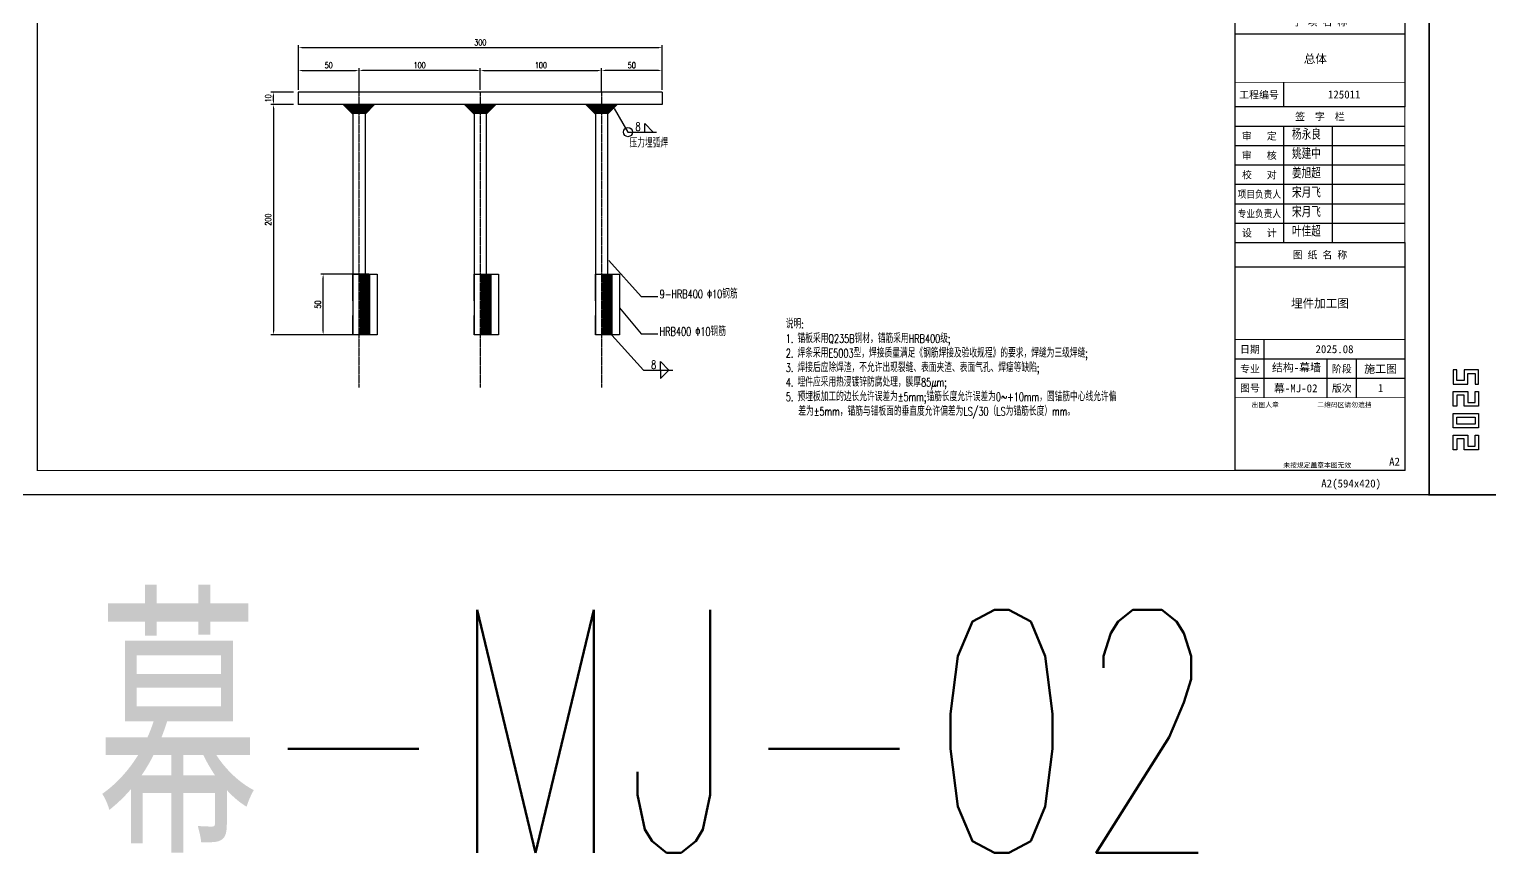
# Model space of a CAD drawing. Extents: x -104256 to -27901, y -155913 to -111823.
# Drawn here: x -88206 to -87001, y -149984 to -149305 of the extents above; entities that cross this region are included whole.
import ezdxf
from ezdxf.enums import TextEntityAlignment as Align

# ---------------------------------------------------------------- set-up
doc = ezdxf.new("R2010")
doc.units = 0
doc.linetypes.add('CENTER', pattern=[2, 1.25, -0.25, 0.25, -0.25])
for name, color, linetype in [('!ZN1-填充-8', 8, 'Continuous'), ('!ZN1-文字-7', 7, 'Continuous'), ('!ZN1-标注-173', 173, 'Continuous'), ('0-cxFrame', 155, 'Continuous'), ('2钢材断面', 2, 'Continuous'), ('40钢材投影', 40, 'Continuous'), ('ALT_CEN-0-30', 1, 'CENTER'), ('qianming', 155, 'Continuous')]:
    doc.layers.add(name, color=color, linetype=linetype)
doc.layers.add('0-cxText', color=131, linetype='Continuous', lineweight=25)
doc.styles.add('BZHZ', font='bzxw', dxfattribs={"width": 0.8, "bigfont": 'bzhz'})
doc.styles.add('cx_biaoti', font='')
doc.styles.add('cx_tuming', font='simhei.ttf')
doc.styles.add('cx_tuqian1', font='')
doc.styles.add('ZNDimTStyle', font='ROMANS.shx', dxfattribs={"width": 0.7, "bigfont": 'CHINESE.shx'})
doc.styles.add('ZNTextStyle', font='ROMANS.shx', dxfattribs={"width": 0.7, "bigfont": 'CHINESE.shx'})
doc.styles.add('黑体', font='simhei.ttf', dxfattribs={"height": 12})
doc.styles.get('cx_biaoti').set_extended_font_data('SimSun')
doc.styles.get('cx_tuqian1').set_extended_font_data('SimSun')
doc.dimstyles.new('ZN机械-2', dxfattribs={"dimscale": 2, "dimtxt": 2.5, "dimasz": 1.5, "dimexe": 1, "dimexo": 2, "dimgap": 0.9, "dimtad": 1, "dimdec": 0, "dimzin": 0, "dimdsep": 46, "dimtxsty": 'ZNDimTStyle', "dimcen": 2.5, "dimdle": 1, "dimclrd": 173, "dimclre": 173, "dimclrt": 7, "dimazin": 2, "dimtfac": 1, "dimtdec": 4, "dimtix": 1, "dimtmove": 2, "dimatfit": 3, "dimfxl": 0, "dimfrac": 2, "dimtolj": 1, "dimtzin": 0, "dimarcsym": 0})

# ---------------------------------------------------------------- blocks, each defined once
blk = doc.blocks.new('zjcx_lan_qianzi(Dragon)')
for p, q in [((-7000, 4800), (0, 4800)), ((-5000, 4800), (-5000, 0)), ((-3000, 4800), (-3000, 0)), ((-7000, 4000), (0, 4000)), ((-7000, 3200), (0, 3200)), ((-7000, 2400), (0, 2400)), ((-7000, 1600), (0, 1600)), ((-7000, 800), (0, 800))]:
    blk.add_line(p, q)
at = {"const_width": 30}
blk.add_lwpolyline([(-7000, 5600), (0, 5600)], dxfattribs=at)
blk.add_lwpolyline([(-7000, 5600), (0, 5600), (0, 0), (-7000, 0)], close=True, dxfattribs=at)
at = {"style": 'cx_biaoti'}
for s, p in [('签  字  栏', (-3500, 5200)), ('审   定', (-6000, 4400)), ('审   核', (-6000, 3600)), ('校   对', (-6000, 2800)), ('设   计', (-6000, 400))]:
    blk.add_text(s, height=300, dxfattribs=at).set_placement(p, align=Align.MIDDLE)
at = {"style": 'cx_biaoti', "width": 0.85}
for s, p in [('项目负责人', (-6000, 2000)), ('专业负责人', (-6000, 1200))]:
    blk.add_text(s, height=300, dxfattribs=at).set_placement(p, align=Align.MIDDLE)
blk = doc.blocks.new('T-签字(Dragon)')
at = {"layer": '0-cxFrame'}
blk.add_blockref('zjcx_lan_qianzi(Dragon)', (0, 0), dxfattribs=at)
at = {"layer": 'qianming', "style": 'BZHZ', "width": 0.8}
for s, p in [('杨永良', (-4058, 4489)), ('姚建中', (-4058, 3689)), ('姜旭超', (-4058, 2889)), ('宋月飞', (-4058, 2089)), ('宋月飞', (-4058, 1289)), ('叶佳超', (-4058, 489))]:
    blk.add_text(s, height=450, dxfattribs=at).set_placement(p, align=Align.MIDDLE)
blk = doc.blocks.new('zjcx_lan_tuming(Dragon)')
for p, q in [((-7000, 8400), (0, 8400)), ((-5800, 3000), (-5800, 5400)), ((-7000, 4600), (0, 4600)), ((-3200, 3000), (-3200, 4600)), ((-2000, 3000), (-2000, 4600)), ((-7000, 3800), (0, 3800))]:
    blk.add_line(p, q)
at = {"const_width": 30}
for points in [[(-7000, 9400), (0, 9400)], [(-7000, 5400), (0, 5400)], [(-7000, 3000), (0, 3000)], [(-7000, 0), (0, 0)]]:
    blk.add_lwpolyline(points, dxfattribs=at)
blk.add_lwpolyline([(-7000, 9400), (0, 9400), (0, 0), (-7000, 0)], close=True)
at = {"style": 'cx_biaoti'}
for s, p in [('图 纸 名 称', (-3500, 8900)), ('日期', (-6388, 5000)), ('专业', (-6388, 4200)), ('阶段', (-2600, 4200)), ('图号', (-6388, 3400)), ('版次', (-2600, 3400))]:
    blk.add_text(s, height=300, dxfattribs=at).set_placement(p, align=Align.MIDDLE)
for s, p in [('出图人章', (-6316, 2607)), ('二维码区请勿遮挡', (-3609, 2607)), ('未按规定盖章本图无效', (-5013, 120))]:
    blk.add_text(s, height=200, dxfattribs=at).set_placement(p)
blk = doc.blocks.new('T-图签(Dragon)')
blk.add_blockref('zjcx_lan_tuming(Dragon)', (0, 0))
at = {"color": 3, "style": 'cx_biaoti'}
for s, p in [('2025.08', (-2900, 5000)), ('结构-幕墙 ', (-4356, 4254)), ('施工图', (-1000, 4200))]:
    blk.add_text(s, height=330, dxfattribs=at).set_placement(p, align=Align.MIDDLE)
blk = doc.blocks.new('zjcx_lan_xiangmu(Dragon)')
for p, q in [((-7000, 9000), (0, 9000)), ((-7000, 6000), (0, 6000)), ((-7000, 3000), (0, 3000)), ((-5000, 1000), (-5000, 0))]:
    blk.add_line(p, q)
at = {"const_width": 30}
for points in [[(-7000, 10000), (0, 10000)], [(-7000, 7000), (0, 7000)], [(-7000, 7000), (0, 7000)], [(-7000, 4000), (0, 4000)], [(-7000, 4000), (0, 4000)], [(-7000, 1000), (0, 1000)], [(-7000, 0), (0, 0)]]:
    blk.add_lwpolyline(points, dxfattribs=at)
blk.add_lwpolyline([(-7000, 10000), (0, 10000), (0, 0), (-7000, 0)], close=True)
at = {"style": 'cx_biaoti'}
for s, p in [('建 设 单 位', (-3500, 9500)), ('项 目 名 称', (-3500, 6500)), ('子 项 名 称', (-3500, 3500)), ('工程编号', (-6013, 500))]:
    blk.add_text(s, height=300, dxfattribs=at).set_placement(p, align=Align.MIDDLE)
blk = doc.blocks.new('T-项目(Dragon)')
blk.add_blockref('zjcx_lan_xiangmu(Dragon)', (0, 0))
at = {"color": 3, "style": 'cx_tuming'}
for s, height, p in [('嘉兴世赫建达智能装备有限公司', 330, (-6816, 7901)), ('年产500套智能装备建设项目 ', 350, (-6638, 4859)), ('总体', 350, (-4167, 1792))]:
    blk.add_text(s, height=height, dxfattribs=at).set_placement(p)
blk = doc.blocks.new('zjcx_T2(Dragon)')
at = {"layer": '0-cxFrame', "const_width": 50}
blk.add_lwpolyline([(-7000, 40000), (0, 40000), (0, 0), (-7000, 0)], close=True, dxfattribs=at)
at = {"layer": '0-cxFrame'}
for name, p in [('T-项目(Dragon)', (0, 15000)), ('T-签字(Dragon)', (0, 9400)), ('T-图签(Dragon)', (0, 0))]:
    blk.add_blockref(name, p, dxfattribs=at)
blk = doc.blocks.new('TK22.A2 L(Dragon)')
at = {"layer": '0-cxFrame', "color": 7, "const_width": 0.5}
blk.add_lwpolyline([(0, 0), (-594, 0), (-594, 420), (0, 420)], close=True, dxfattribs=at)
at = {"layer": '0-cxFrame', "const_width": 0.5}
for points in [[(-80, 10), (-574, 10), (-574, 410), (-80, 410)], [(-10, 10), (-80, 10), (-80, 410), (-10, 410)]]:
    blk.add_lwpolyline(points, close=True, dxfattribs=at)
at = {"layer": 'Defpoints', "color": 2}
for points in [[(-586.37, 34.37), (-587.37, 34.37), (-587.37, 30.37), (-583.37, 30.37), (-583.37, 33.37), (-581.37, 33.37), (-581.37, 30.37), (-580.37, 30.37), (-580.37, 34.37), (-584.37, 34.37), (-584.37, 31.37), (-586.37, 31.37), (-586.37, 34.37)], [(-586.37, 24.37), (-587.37, 24.37), (-587.37, 28.37), (-583.37, 28.37), (-583.37, 25.37), (-581.37, 25.37), (-581.37, 28.37), (-580.37, 28.37), (-580.37, 24.37), (-584.37, 24.37), (-584.37, 27.37), (-586.37, 27.37), (-586.37, 24.37)], [(-586.37, 12.37), (-587.37, 12.37), (-587.37, 16.37), (-583.37, 16.37), (-583.37, 13.37), (-581.37, 13.37), (-581.37, 16.37), (-580.37, 16.37), (-580.37, 12.37), (-584.37, 12.37), (-584.37, 15.37), (-586.37, 15.37), (-586.37, 12.37)]]:
    blk.add_lwpolyline(points, dxfattribs=at)
for points in [[(-587.37, 18.37), (-587.37, 22.37), (-580.37, 22.37), (-580.37, 18.37)], [(-586.37, 19.37), (-586.37, 21.37), (-581.37, 21.37), (-581.37, 19.37)]]:
    blk.add_lwpolyline(points, close=True, dxfattribs=at)
at = {"layer": '0-cxFrame', "xscale": 0.01, "yscale": 0.01, "zscale": 0.01}
blk.add_blockref('zjcx_T2(Dragon)', (-10, 10), dxfattribs=at)
at = {"style": '黑体', "flags": 4}
blk.add_attdef('图幅', text='', height=3.3, dxfattribs=at).set_placement((-40, 3), align=Align.RIGHT)
at = {"layer": '0-cxFrame', "style": '黑体'}
blk.add_text('(594x420)', height=3.3, dxfattribs=at).set_placement((-40, 3))
at = {"layer": '0-cxText', "flags": 4}
for tag, height, style, p in [('建设单位', 3.5, 'cx_tuming', (-45, 240)), ('项目名称', 3.5, 'cx_tuming', (-45, 210)), ('子项名称', 3.5, 'cx_tuming', (-45, 180)), ('工程编号', 3.3, 'cx_tuqian1', (-35, 165)), ('图名1', 3.5, 'cx_tuming', (-45, 87)), ('图名2', 3.5, 'cx_tuming', (-45, 79)), ('图名3', 3.5, 'cx_tuming', (-45, 71)), ('出图日期', 3.3, 'cx_tuqian1', (-39, 60)), ('专业', 3.3, 'cx_tuqian1', (-55, 52)), ('图号', 3.3, 'cx_tuqian1', (-55, 44)), ('版次', 3.3, 'cx_tuqian1', (-20, 44))]:
    blk.add_attdef(tag, text='', height=height, dxfattribs=dict(at, style=style)).set_placement(p, align=Align.MIDDLE)
at = {"layer": 'Defpoints', "color": 6, "flags": 4}
for tag, height, style, p in [('tufu', 3.3, '黑体', (-12, 12)), ('dwfname', 4, 'cx_tuqian1', (-80, 3))]:
    blk.add_attdef(tag, text='', height=height, dxfattribs=dict(at, style=style)).set_placement(p, align=Align.RIGHT)
blk = doc.blocks.new('*D55')
at = {"layer": '!ZN1-标注-173', "color": 173, "lineweight": -2, "transparency": 16777216}
for p, q in [((-87934, -149354.6), (-87934, -149336.6)), ((-87837, -149338.6), (-87931, -149338.6)), ((-87834, -149354.6), (-87834, -149336.6))]:
    blk.add_line(p, q, dxfattribs=at)
at = {"layer": '!ZN1-标注-173', "color": 173, "transparency": 16777216}
for points in [[(-87931, -149338.1), (-87931, -149339.1), (-87934, -149338.6)], [(-87837, -149338.1), (-87837, -149339.1), (-87834, -149338.6)]]:
    blk.add_solid(points, dxfattribs=at)
at = {"layer": 'Defpoints', "color": 0, "transparency": 16777216}
for p in [(-87934, -149338.6), (-87934, -149358.6), (-87834, -149358.6)]:
    blk.add_point(p, dxfattribs=at)
at = {"layer": '!ZN1-标注-173', "color": 7, "transparency": 16777216, "insert": (-87884, -149334.3), "char_height": 5, "attachment_point": 5, "style": 'ZNDimTStyle'}
blk.add_mtext('\\A1;100', dxfattribs=at)
blk = doc.blocks.new('*D175')
at = {"layer": '!ZN1-标注-173', "color": 173, "lineweight": -2, "transparency": 16777216}
for p, q in [((-87988, -149366.6), (-88006.6, -149366.6)), ((-88004.6, -149369.6), (-88004.6, -149553.6)), ((-87938, -149556.6), (-88006.6, -149556.6))]:
    blk.add_line(p, q, dxfattribs=at)
at = {"layer": '!ZN1-标注-173', "color": 173, "transparency": 16777216}
for points in [[(-88005.1, -149369.6), (-88004.1, -149369.6), (-88004.6, -149366.6)], [(-88005.1, -149553.6), (-88004.1, -149553.6), (-88004.6, -149556.6)]]:
    blk.add_solid(points, dxfattribs=at)
at = {"layer": 'Defpoints', "color": 0, "transparency": 16777216}
for p in [(-87984, -149366.6), (-88004.6, -149556.6), (-87934, -149556.6)]:
    blk.add_point(p, dxfattribs=at)
at = {"layer": '!ZN1-标注-173', "color": 7, "transparency": 16777216, "insert": (-88008.9, -149461.6), "char_height": 5, "attachment_point": 5, "rotation": 90, "style": 'ZNDimTStyle'}
blk.add_mtext('\\A1;200', dxfattribs=at)
blk = doc.blocks.new('*D60')
at = {"layer": '!ZN1-标注-173', "color": 173, "lineweight": -2, "transparency": 16777216}
for p, q in [((-87834, -149354.6), (-87834, -149336.6)), ((-87831, -149338.6), (-87737, -149338.6)), ((-87734, -149354.6), (-87734, -149336.6))]:
    blk.add_line(p, q, dxfattribs=at)
at = {"layer": '!ZN1-标注-173', "color": 173, "transparency": 16777216}
for points in [[(-87831, -149338.1), (-87831, -149339.1), (-87834, -149338.6)], [(-87737, -149338.1), (-87737, -149339.1), (-87734, -149338.6)]]:
    blk.add_solid(points, dxfattribs=at)
at = {"layer": 'Defpoints', "color": 0, "transparency": 16777216}
for p in [(-87734, -149338.6), (-87834, -149358.6), (-87734, -149358.6)]:
    blk.add_point(p, dxfattribs=at)
at = {"layer": '!ZN1-标注-173', "color": 7, "transparency": 16777216, "insert": (-87784, -149334.3), "char_height": 5, "attachment_point": 5, "style": 'ZNDimTStyle'}
blk.add_mtext('\\A1;100', dxfattribs=at)
blk = doc.blocks.new('*D64')
at = {"layer": '!ZN1-标注-173', "color": 173, "lineweight": -2, "transparency": 16777216}
for p, q in [((-87734, -149356.6), (-87734, -149336.6)), ((-87687, -149338.6), (-87731, -149338.6)), ((-87684, -149354.6), (-87684, -149336.6))]:
    blk.add_line(p, q, dxfattribs=at)
at = {"layer": '!ZN1-标注-173', "color": 173, "transparency": 16777216}
for points in [[(-87731, -149338.1), (-87731, -149339.1), (-87734, -149338.6)], [(-87687, -149338.1), (-87687, -149339.1), (-87684, -149338.6)]]:
    blk.add_solid(points, dxfattribs=at)
at = {"layer": 'Defpoints', "color": 0, "transparency": 16777216}
for p in [(-87734, -149338.6), (-87734, -149360.6), (-87684, -149358.6)]:
    blk.add_point(p, dxfattribs=at)
at = {"layer": '!ZN1-标注-173', "color": 7, "transparency": 16777216, "insert": (-87709, -149334.3), "char_height": 5, "attachment_point": 5, "style": 'ZNDimTStyle'}
blk.add_mtext('\\A1;50', dxfattribs=at)
blk = doc.blocks.new('*D65')
at = {"layer": '!ZN1-标注-173', "color": 173, "lineweight": -2, "transparency": 16777216}
for p, q in [((-87984, -149354.6), (-87984, -149336.6)), ((-87981, -149338.6), (-87937, -149338.6)), ((-87934, -149356.6), (-87934, -149336.6))]:
    blk.add_line(p, q, dxfattribs=at)
at = {"layer": '!ZN1-标注-173', "color": 173, "transparency": 16777216}
for points in [[(-87981, -149338.1), (-87981, -149339.1), (-87984, -149338.6)], [(-87937, -149338.1), (-87937, -149339.1), (-87934, -149338.6)]]:
    blk.add_solid(points, dxfattribs=at)
at = {"layer": 'Defpoints', "color": 0, "transparency": 16777216}
for p in [(-87934, -149338.6), (-87984, -149358.6), (-87934, -149360.6)]:
    blk.add_point(p, dxfattribs=at)
at = {"layer": '!ZN1-标注-173', "color": 7, "transparency": 16777216, "insert": (-87959, -149334.3), "char_height": 5, "attachment_point": 5, "style": 'ZNDimTStyle'}
blk.add_mtext('\\A1;50', dxfattribs=at)
blk = doc.blocks.new('*D66')
at = {"layer": '!ZN1-标注-173', "color": 173, "lineweight": -2, "transparency": 16777216}
for p, q in [((-87984, -149354.6), (-87984, -149317.8)), ((-87981, -149319.8), (-87687, -149319.8)), ((-87684, -149354.6), (-87684, -149317.8))]:
    blk.add_line(p, q, dxfattribs=at)
at = {"layer": '!ZN1-标注-173', "color": 173, "transparency": 16777216}
for points in [[(-87981, -149319.3), (-87981, -149320.3), (-87984, -149319.8)], [(-87687, -149319.3), (-87687, -149320.3), (-87684, -149319.8)]]:
    blk.add_solid(points, dxfattribs=at)
at = {"layer": 'Defpoints', "color": 0, "transparency": 16777216}
for p in [(-87684, -149319.8), (-87984, -149358.6), (-87684, -149358.6)]:
    blk.add_point(p, dxfattribs=at)
at = {"layer": '!ZN1-标注-173', "color": 7, "transparency": 16777216, "insert": (-87834, -149315.5), "char_height": 5, "attachment_point": 5, "style": 'ZNDimTStyle'}
blk.add_mtext('\\A1;300', dxfattribs=at)
blk = doc.blocks.new('*D179')
at = {"layer": '!ZN1-标注-173', "color": 173, "lineweight": -2, "transparency": 16777216}
for p, q in [((-87988, -149356.6), (-88006.6, -149356.6)), ((-87988, -149366.6), (-88006.6, -149366.6)), ((-88004.6, -149363.6), (-88004.6, -149359.6))]:
    blk.add_line(p, q, dxfattribs=at)
at = {"layer": '!ZN1-标注-173', "color": 173, "transparency": 16777216}
for points in [[(-88005.1, -149359.6), (-88004.1, -149359.6), (-88004.6, -149356.6)], [(-88005.1, -149363.6), (-88004.1, -149363.6), (-88004.6, -149366.6)]]:
    blk.add_solid(points, dxfattribs=at)
at = {"layer": 'Defpoints', "color": 0, "transparency": 16777216}
for p in [(-88004.6, -149356.6), (-87984, -149356.6), (-87984, -149366.6)]:
    blk.add_point(p, dxfattribs=at)
at = {"layer": '!ZN1-标注-173', "color": 7, "transparency": 16777216, "insert": (-88008.9, -149361.6), "char_height": 5, "attachment_point": 5, "rotation": 90, "style": 'ZNDimTStyle'}
blk.add_mtext('\\A1;10', dxfattribs=at)
blk = doc.blocks.new('*D176')
at = {"layer": '!ZN1-标注-173', "color": 173, "lineweight": -2, "transparency": 16777216}
for p, q in [((-87926, -149506.6), (-87965.6, -149506.6)), ((-87963.6, -149553.6), (-87963.6, -149509.6)), ((-87938, -149556.6), (-87965.6, -149556.6))]:
    blk.add_line(p, q, dxfattribs=at)
at = {"layer": '!ZN1-标注-173', "color": 173, "transparency": 16777216}
for points in [[(-87964.1, -149509.6), (-87963.1, -149509.6), (-87963.6, -149506.6)], [(-87964.1, -149553.6), (-87963.1, -149553.6), (-87963.6, -149556.6)]]:
    blk.add_solid(points, dxfattribs=at)
at = {"layer": 'Defpoints', "color": 0, "transparency": 16777216}
for p in [(-87963.6, -149506.6), (-87922, -149506.6), (-87934, -149556.6)]:
    blk.add_point(p, dxfattribs=at)
at = {"layer": '!ZN1-标注-173', "color": 7, "transparency": 16777216, "insert": (-87967.9, -149531.6), "char_height": 5, "attachment_point": 5, "rotation": 90, "style": 'ZNDimTStyle'}
blk.add_mtext('\\A1;50', dxfattribs=at)
blk = doc.blocks.new('20240319170557')
at = {"layer": '!ZN1-填充-8'}
h = blk.add_hatch(color=252, dxfattribs=at)
h.dxf.hatch_style = 1
h.paths.add_polyline_path([(-105, 116.7), (-112.9, 116.7), (-105, 108.7)])
h = blk.add_hatch(color=252, dxfattribs=at)
h.dxf.hatch_style = 1
h.paths.add_polyline_path([(-95, 108.7), (-105, 108.7), (-105, 116.7), (-95, 116.7)])
h = blk.add_hatch(color=252, dxfattribs=at)
h.dxf.hatch_style = 1
h.paths.add_polyline_path([(-95, 116.7), (-87.1, 116.7), (-95, 108.7)])
h = blk.add_hatch(color=252, dxfattribs=at)
h.dxf.hatch_style = 1
h.paths.add_polyline_path([(-5, 116.7), (-12.9, 116.7), (-5, 108.7)])
h = blk.add_hatch(color=252, dxfattribs=at)
h.dxf.hatch_style = 1
h.paths.add_polyline_path([(5, 108.7), (-5, 108.7), (-5, 116.7), (5, 116.7)])
h = blk.add_hatch(color=252, dxfattribs=at)
h.dxf.hatch_style = 1
h.paths.add_polyline_path([(5, 116.7), (12.9, 116.7), (5, 108.7)])
h = blk.add_hatch(color=252, dxfattribs=at)
h.dxf.hatch_style = 1
h.paths.add_polyline_path([(95, 116.7), (87.1, 116.7), (95, 108.7)])
h = blk.add_hatch(color=252, dxfattribs=at)
h.dxf.hatch_style = 1
h.paths.add_polyline_path([(105, 108.7), (95, 108.7), (95, 116.7), (105, 116.7)])
h = blk.add_hatch(color=252, dxfattribs=at)
h.dxf.hatch_style = 1
h.paths.add_polyline_path([(105, 116.7), (112.9, 116.7), (105, 108.7)])
at = {"color": 8}
for p, q in [((-90.8, -24.3), (-99.2, -24.3)), ((-90.8, -25.3), (-99.2, -25.3)), ((-90.8, -26.4), (-99.2, -26.4)), ((-90.8, -27.4), (-99.2, -27.4)), ((-90.8, -28.5), (-99.2, -28.5)), ((-90.8, -29.5), (-99.2, -29.5)), ((-90.8, -29.5), (-99.2, -29.5)), ((-90.8, -30.6), (-99.2, -30.6)), ((-90.8, -31.6), (-99.2, -31.6)), ((-90.8, -32.6), (-99.2, -32.6)), ((-90.8, -33.7), (-99.2, -33.7)), ((-90.8, -34.7), (-99.2, -34.7)), ((-90.8, -35.8), (-99.2, -35.8)), ((9.2, -24.3), (0.8, -24.3)), ((9.2, -25.3), (0.8, -25.3)), ((9.2, -26.4), (0.8, -26.4)), ((9.2, -27.4), (0.8, -27.4)), ((9.2, -28.5), (0.8, -28.5)), ((9.2, -29.5), (0.8, -29.5)), ((9.2, -29.5), (0.8, -29.5)), ((9.2, -30.6), (0.8, -30.6)), ((9.2, -31.6), (0.8, -31.6)), ((9.2, -32.6), (0.8, -32.6)), ((9.2, -33.7), (0.8, -33.7)), ((9.2, -34.7), (0.8, -34.7)), ((9.2, -35.8), (0.8, -35.8)), ((109.2, -24.3), (100.8, -24.3)), ((109.2, -25.3), (100.8, -25.3)), ((109.2, -26.4), (100.8, -26.4)), ((109.2, -27.4), (100.8, -27.4)), ((109.2, -28.5), (100.8, -28.5)), ((109.2, -29.5), (100.8, -29.5)), ((109.2, -29.5), (100.8, -29.5)), ((109.2, -30.6), (100.8, -30.6)), ((109.2, -31.6), (100.8, -31.6)), ((109.2, -32.6), (100.8, -32.6)), ((109.2, -33.7), (100.8, -33.7)), ((109.2, -34.7), (100.8, -34.7)), ((109.2, -35.8), (100.8, -35.8)), ((-90.8, -36.8), (-99.2, -36.8)), ((-90.8, -37.9), (-99.2, -37.9)), ((-90.8, -38.9), (-99.2, -38.9)), ((-90.8, -40), (-99.2, -40)), ((-90.8, -40), (-99.2, -40)), ((-90.8, -41), (-99.2, -41)), ((-90.8, -42), (-99.2, -42)), ((-90.8, -43.1), (-99.2, -43.1)), ((-90.8, -44.1), (-99.2, -44.1)), ((-90.8, -45.2), (-99.2, -45.2)), ((-90.8, -46.2), (-99.2, -46.2)), ((-90.8, -47.3), (-99.2, -47.3)), ((9.2, -36.8), (0.8, -36.8)), ((9.2, -37.9), (0.8, -37.9)), ((9.2, -38.9), (0.8, -38.9)), ((9.2, -40), (0.8, -40)), ((9.2, -40), (0.8, -40)), ((9.2, -41), (0.8, -41)), ((9.2, -42), (0.8, -42)), ((9.2, -43.1), (0.8, -43.1)), ((9.2, -44.1), (0.8, -44.1)), ((9.2, -45.2), (0.8, -45.2)), ((9.2, -46.2), (0.8, -46.2)), ((9.2, -47.3), (0.8, -47.3)), ((109.2, -36.8), (100.8, -36.8)), ((109.2, -37.9), (100.8, -37.9)), ((109.2, -38.9), (100.8, -38.9)), ((109.2, -40), (100.8, -40)), ((109.2, -40), (100.8, -40)), ((109.2, -41), (100.8, -41)), ((109.2, -42), (100.8, -42)), ((109.2, -43.1), (100.8, -43.1)), ((109.2, -44.1), (100.8, -44.1)), ((109.2, -45.2), (100.8, -45.2)), ((109.2, -46.2), (100.8, -46.2)), ((109.2, -47.3), (100.8, -47.3)), ((-90.8, -48.3), (-99.2, -48.3)), ((-90.8, -49.3), (-99.2, -49.3)), ((-90.8, -50.4), (-99.2, -50.4)), ((-90.8, -51.4), (-99.2, -51.4)), ((-90.8, -52.5), (-99.2, -52.5)), ((-90.8, -53.5), (-99.2, -53.5)), ((-90.8, -54.6), (-99.2, -54.6)), ((-90.8, -55.6), (-99.2, -55.6)), ((-90.8, -56.6), (-99.2, -56.6)), ((-90.8, -57.7), (-99.2, -57.7)), ((-90.8, -58.7), (-99.2, -58.7)), ((-90.8, -59.8), (-99.2, -59.8)), ((9.2, -48.3), (0.8, -48.3)), ((9.2, -49.3), (0.8, -49.3)), ((9.2, -50.4), (0.8, -50.4)), ((9.2, -51.4), (0.8, -51.4)), ((9.2, -52.5), (0.8, -52.5)), ((9.2, -53.5), (0.8, -53.5)), ((9.2, -54.6), (0.8, -54.6)), ((9.2, -55.6), (0.8, -55.6)), ((9.2, -56.6), (0.8, -56.6)), ((9.2, -57.7), (0.8, -57.7)), ((9.2, -58.7), (0.8, -58.7)), ((9.2, -59.8), (0.8, -59.8)), ((109.2, -48.3), (100.8, -48.3)), ((109.2, -49.3), (100.8, -49.3)), ((109.2, -50.4), (100.8, -50.4)), ((109.2, -51.4), (100.8, -51.4)), ((109.2, -52.5), (100.8, -52.5)), ((109.2, -53.5), (100.8, -53.5)), ((109.2, -54.6), (100.8, -54.6)), ((109.2, -55.6), (100.8, -55.6)), ((109.2, -56.6), (100.8, -56.6)), ((109.2, -57.7), (100.8, -57.7)), ((109.2, -58.7), (100.8, -58.7)), ((109.2, -59.8), (100.8, -59.8)), ((-90.8, -60.8), (-99.2, -60.8)), ((-90.8, -61.9), (-99.2, -61.9)), ((-90.8, -62.9), (-99.2, -62.9)), ((-90.8, -64), (-99.2, -64)), ((-90.8, -65), (-99.2, -65)), ((-90.8, -66), (-99.2, -66)), ((-90.8, -67.1), (-99.2, -67.1)), ((-90.8, -68.1), (-99.2, -68.1)), ((-90.8, -69.2), (-99.2, -69.2)), ((-90.8, -70.2), (-99.2, -70.2)), ((-90.8, -71.3), (-99.2, -71.3)), ((9.2, -60.8), (0.8, -60.8)), ((9.2, -61.9), (0.8, -61.9)), ((9.2, -62.9), (0.8, -62.9)), ((9.2, -64), (0.8, -64)), ((9.2, -65), (0.8, -65)), ((9.2, -66), (0.8, -66)), ((9.2, -67.1), (0.8, -67.1)), ((9.2, -68.1), (0.8, -68.1)), ((9.2, -69.2), (0.8, -69.2)), ((9.2, -70.2), (0.8, -70.2)), ((9.2, -71.3), (0.8, -71.3)), ((109.2, -60.8), (100.8, -60.8)), ((109.2, -61.9), (100.8, -61.9)), ((109.2, -62.9), (100.8, -62.9)), ((109.2, -64), (100.8, -64)), ((109.2, -65), (100.8, -65)), ((109.2, -66), (100.8, -66)), ((109.2, -67.1), (100.8, -67.1)), ((109.2, -68.1), (100.8, -68.1)), ((109.2, -69.2), (100.8, -69.2)), ((109.2, -70.2), (100.8, -70.2)), ((109.2, -71.3), (100.8, -71.3)), ((-90.8, -72.3), (-99.2, -72.3)), ((9.2, -72.3), (0.8, -72.3)), ((109.2, -72.3), (100.8, -72.3))]:
    blk.add_line(p, q, dxfattribs=at)
at = {"layer": '2钢材断面'}
for p, q in [((-150, 126.7), (-150, 116.7)), ((150, 126.7), (-150, 126.7)), ((150, 126.7), (150, 116.7)), ((-94, 116.7), (-150, 116.7)), ((94, 116.7), (-94, 116.7)), ((150, 116.7), (94, 116.7))]:
    blk.add_line(p, q, dxfattribs=at)
at = {"layer": '40钢材投影'}
for p, q in [((-105, 108.7), (-112.9, 116.7)), ((-105, 116.7), (-105, -73.3)), ((-95, 116.7), (-95, -73.3)), ((-95, 108.7), (-87.1, 116.7)), ((-5, 108.7), (-12.9, 116.7)), ((-5, 116.7), (-5, -73.3)), ((5, 116.7), (5, -73.3)), ((5, 108.7), (12.9, 116.7)), ((95, 108.7), (87.1, 116.7)), ((95, 116.7), (95, -73.3)), ((105, 116.7), (105, -73.3)), ((105, 108.7), (112.9, 116.7)), ((-95, -73.3), (-105, -73.3)), ((5, -73.3), (-5, -73.3)), ((105, -73.3), (95, -73.3))]:
    blk.add_line(p, q, dxfattribs=at)
for points in [[(-105, -45.3), (-105, -23.3), (-95, -23.3), (-95, -73.3), (-105, -73.3), (-105, -57.3)], [(-95, -45.3), (-95, -23.3), (-85, -23.3), (-85, -73.3), (-95, -73.3), (-95, -57.3)], [(-5, -45.3), (-5, -23.3), (5, -23.3), (5, -73.3), (-5, -73.3), (-5, -57.3)], [(5, -45.3), (5, -23.3), (15, -23.3), (15, -73.3), (5, -73.3), (5, -57.3)], [(95, -45.3), (95, -23.3), (105, -23.3), (105, -73.3), (95, -73.3), (95, -57.3)], [(105, -45.3), (105, -23.3), (115, -23.3), (115, -73.3), (105, -73.3), (105, -57.3)]]:
    blk.add_lwpolyline(points, dxfattribs=at)
at = {"layer": 'ALT_CEN-0-30', "ltscale": 0.3}
for p, q in [((-100, 126.7), (-100, -116.7)), ((0, 126.7), (0, -116.7)), ((100, 126.7), (100, -116.7))]:
    blk.add_line(p, q, dxfattribs=at)

msp = doc.modelspace()

# ---------------------------------------------------------------- linework, layer by layer
at = {"layer": '!ZN1-标注-173'}
for points in [[(-87698.29, -149389.44), (-87698.29, -149382.44), (-87691.29, -149389.44)], [(-87685.33, -149585.69), (-87685.33, -149578.69), (-87678.33, -149585.69)], [(-87685.33, -149585.69), (-87685.33, -149592.69), (-87678.33, -149585.69)]]:
    msp.add_lwpolyline(points, dxfattribs=at)
msp.add_circle((-87712.18, -149389.44), 3.79, dxfattribs=at)

# ---------------------------------------------------------------- block references
at = {"layer": '0-cxFrame', "xscale": 3, "yscale": 3, "zscale": 3}
msp.add_blockref('TK22.A2 L(Dragon)', (-85269.4, -149688.48), dxfattribs=at)
at = {"layer": '0-cxFrame'}
ref = msp.add_blockref('TK22.A2 L(Dragon)', (-87051.4, -149688.48), dxfattribs=dict(at, xscale=2, yscale=2, zscale=2))
ref.add_attrib('图名2', '埋件加工图', dxfattribs={"layer": '0-cxText', "height": 7, "style": 'cx_tuming'}).set_placement((-87141.4, -149530.48), align=Align.MIDDLE)
ref.add_attrib('工程编号', '125011', dxfattribs={"layer": '0-cxText', "height": 6.6, "style": 'cx_tuqian1'}).set_placement((-87121.4, -149358.48), align=Align.MIDDLE)
ref.add_attrib('图号', '幕-MJ-02', dxfattribs={"layer": '0-cxText', "height": 6.6, "style": 'cx_tuqian1'}).set_placement((-87161.4, -149600.48), align=Align.MIDDLE)
ref.add_attrib('版次', '1', dxfattribs={"layer": '0-cxText', "height": 6.6, "style": 'cx_tuqian1'}).set_placement((-87091.4, -149600.48), align=Align.MIDDLE)
ref.add_attrib('图幅', 'A2', dxfattribs={"layer": '0', "height": 6.6, "style": '黑体'}).set_placement((-87131.4, -149682.48), align=Align.RIGHT)
ref.add_attrib('tufu', 'A2', dxfattribs={"layer": 'Defpoints', "color": 6, "height": 6.6, "style": '黑体'}).set_placement((-87075.4, -149664.48), align=Align.RIGHT)
at = {"layer": 'ALT_CEN-0-30', "linetype": 'ByBlock', "ltscale": 50}
msp.add_blockref('20240319170557', (-87834.05, -149483.3), dxfattribs=at)

# ---------------------------------------------------------------- texts
at = {"layer": '!ZN1-文字-7', "ltscale": 20, "style": 'ZNTextStyle', "width": 0.7}
for s, height, p in [('8', 7, (-87706, -149384.91)), ('8', 7, (-87693.05, -149581.17)), ('幕-MJ-02', 200.258, (-88149.93, -149883.56, 0))]:
    msp.add_text(s, height=height, dxfattribs=at).set_placement(p, align=Align.MIDDLE_LEFT)
at = {"layer": '!ZN1-文字-7', "style": 'ZNTextStyle', "width": 0.7}
msp.add_text('压力埋弧焊', height=7, dxfattribs=at).set_placement((-87710.9, -149402.09))
at = {"layer": '!ZN1-文字-7', "ltscale": 20, "style": 'ZNTextStyle', "width": 0.7}
for s, p in [('9-HRB400 Φ10钢筋', (-87686.04, -149526.5, 162.93)), ('HRB400 Φ10钢筋', (-87686.04, -149557.39, 162.93))]:
    msp.add_text(s, height=7, dxfattribs=at).set_placement(p)
at = {"layer": '!ZN1-文字-7', "ltscale": 2000, "style": 'ZNTextStyle', "width": 0.7}
for s, p in [('说明:', (-87582.01, -149547.74)), ('1. 锚板采用Q235B钢材，锚筋采用HRB400级; ', (-87582.01, -149559.74)), ('2. 焊条采用E5003型，焊接质量满足《钢筋焊接及验收规程》的要求，焊缝为三级焊缝; ', (-87582.01, -149571.74)), ('3. 焊接后应除焊渣，不允许出现裂缝、表面夹渣、表面气孔、焊瘤等缺陷; ', (-87582.01, -149583.74)), ('4. 埋件应采用热浸镀锌防腐处理，膜厚85μm; ', (-87582.01, -149595.74)), ('5. 预埋板加工的边长允许误差为±5mm;锚筋长度允许误差为0~+10mm，圆锚筋中心线允许偏 ', (-87582.01, -149607.74)), ('差为±5mm，锚筋与锚板面的垂直度允许偏差为LS/30（LS为锚筋长度）mm。 ', (-87571.62, -149619.74))]:
    msp.add_text(s, height=7, dxfattribs=at).set_placement(p, align=Align.MIDDLE_LEFT)

# ---------------------------------------------------------------- dimensions: what is measured, and where the dimension line sits
at = {"layer": '!ZN1-标注-173'}
for base, p1, p2, picture, middle in [((-87684.05, -149319.79), (-87984.05, -149358.56), (-87684.05, -149358.56), '*D66', (-87834.05, -149315.49)), ((-87934.05, -149338.6), (-87834.05, -149358.56), (-87934.05, -149358.56), '*D55', (-87884.05, -149334.3)), ((-87734.05, -149338.6), (-87684.05, -149358.56), (-87734.05, -149360.56), '*D64', (-87709.05, -149334.3))]:
    dim = msp.add_linear_dim(base=base, p1=p1, p2=p2, dimstyle='ZN机械-2', override={"dimasz": 1.5}, dxfattribs=at)
    dim.commit()
    dim.dimension.update_dxf_attribs({"geometry": picture, "text_midpoint": middle})
for base, p1, p2, angle, picture, middle in [((-87934.05, -149338.6), (-87984.05, -149358.56), (-87934.05, -149360.56), 180, '*D65', (-87959.05, -149334.3)), ((-87734.05, -149338.6), (-87834.05, -149358.56), (-87734.05, -149358.56), 180, '*D60', (-87784.05, -149334.3)), ((-88004.64, -149356.56), (-87984.05, -149366.56), (-87984.05, -149356.56), 90, '*D179', (-88008.94, -149361.56)), ((-87963.59, -149506.56), (-87934.05, -149556.56), (-87922.05, -149506.56), 90, '*D176', (-87967.89, -149531.56))]:
    dim = msp.add_linear_dim(base=base, p1=p1, p2=p2, angle=angle, dimstyle='ZN机械-2', override={"dimasz": 1.5}, dxfattribs=at)
    dim.commit()
    dim.dimension.update_dxf_attribs({"geometry": picture, "text_midpoint": middle})
dim = msp.add_linear_dim(base=(-88004.64, -149556.56), p1=(-87984.05, -149366.56), p2=(-87934.05, -149556.56), angle=90, text='200', dimstyle='ZN机械-2', override={"dimasz": 1.5}, dxfattribs=at)
dim.commit()
dim.dimension.update_dxf_attribs({"geometry": '*D175', "text_midpoint": (-88008.94, -149461.56)})

# ---------------------------------------------------------------- leaders
for points in [[(-87723.64, -149369.91), (-87712.37, -149389.44), (-87688.66, -149389.44)], [(-87728.05, -149554.15), (-87699.41, -149585.69), (-87675.14, -149585.69)]]:
    msp.add_leader(points, dimstyle='ZN机械-2', override={"dimasz": 1.5}, dxfattribs=at)
for points in [[(-87728.05, -149495.33), (-87701.17, -149524.9), (-87687.45, -149524.9)], [(-87719.05, -149534.38), (-87701.17, -149555.78), (-87687.45, -149555.78)]]:
    msp.add_leader(points, dimstyle='ZN机械-2', override={"dimasz": 1.5})

doc.saveas('drawing.dxf')
